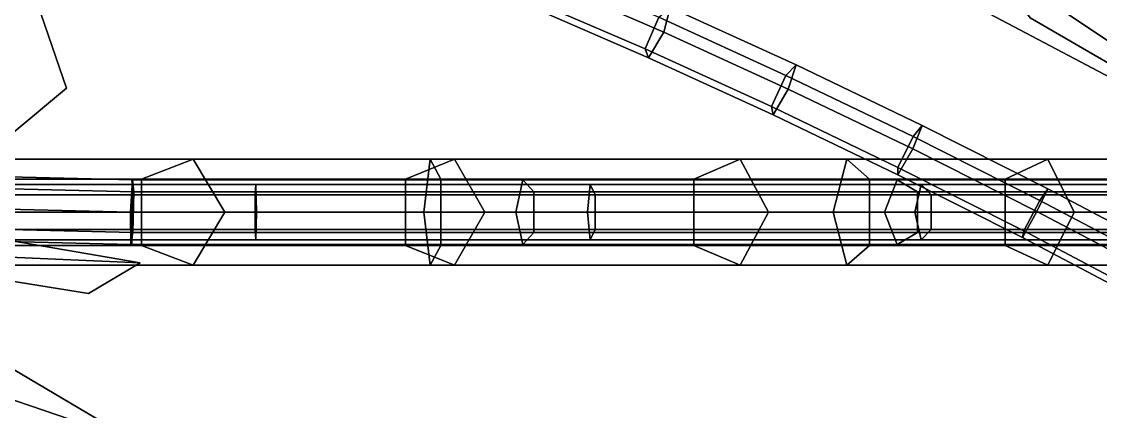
# Model space of a CAD drawing. Header units: metres. Extents: x -349 to 464, y -383 to 362.
# Drawn here: x 35.11 to 78.81, y -8.06 to 7.71 of the extents above; entities that cross this region are included whole.
import ezdxf

# ---------------------------------------------------------------- set-up
doc = ezdxf.new("R2010")
doc.units = ezdxf.units.M

msp = doc.modelspace()

# ---------------------------------------------------------------- linework, layer by layer
at = {"layer": 'Breeder_Intrnd', "color": 3}
for points in [[(32.4955, 2.1427, 101.5001), (42.06171, 2.1427, 115.8134), (39.966, 1.3443, 117.2137), (30.3025, 1.3443, 102.7424)], [(33.8431, 0, 100.7367), (43.3494, 0, 114.9529), (42.06171, 2.1427, 115.8134), (32.4955, 2.1427, 101.5001)], [(52.09729, 1.3443, 369.8494), (34.4803, 1.3443, 369.4518), (34.5422, 2.1427, 366.932), (51.6663, 2.1427, 367.366)], [(51.6663, 2.1427, 367.366), (34.5422, 2.1427, 366.932), (34.5802, 0, 365.3837), (51.4016, 0, 365.84)], [(42.06171, 2.1427, 115.8134), (52.6548, 2.1427, 129.3841), (50.6678, 1.3443, 130.9348), (39.966, 1.3443, 117.2137)], [(43.3494, 0, 114.9529), (53.8758, 0, 128.4312), (52.6548, 2.1427, 129.3841), (42.06171, 2.1427, 115.8134)], [(52.6548, 2.1427, 129.3841), (64.2176, 2.1427, 142.1388), (62.35, 1.3443, 143.8315), (50.6678, 1.3443, 130.9348)], [(68.5461, 2.1427, 364.4509), (51.6663, 2.1427, 367.366), (51.4016, 0, 365.84), (67.9887, 0, 363.0059)], [(69.4532, 1.3443, 366.8025), (52.09729, 1.3443, 369.8494), (51.6663, 2.1427, 367.366), (68.5461, 2.1427, 364.4509)], [(53.8758, 0, 128.4312), (65.3652, 0, 141.0987), (64.2176, 2.1427, 142.1388), (52.6548, 2.1427, 129.3841)], [(64.2176, 2.1427, 142.1388), (76.6873, 2.1427, 154.0083), (74.9493, 1.3443, 155.8338), (62.35, 1.3443, 143.8315)], [(65.3652, 0, 141.0987), (77.7553, 0, 152.8866), (76.6873, 2.1427, 154.0083), (64.2176, 2.1427, 142.1388)], [(84.5329, 2.1427, 358.2987), (68.5461, 2.1427, 364.4509), (67.9887, 0, 363.0059), (83.7043, 0, 356.9902)], [(85.8813, 1.3443, 360.4282), (69.4532, 1.3443, 366.8025), (68.5461, 2.1427, 364.4509), (84.5329, 2.1427, 358.2987)], [(76.6873, 2.1427, 154.0083), (89.9964, 2.1427, 164.9284), (88.3975, 1.3443, 166.8767), (74.9493, 1.3443, 155.8338)], [(77.7553, 0, 152.8866), (90.979, 0, 163.7311), (89.9964, 2.1427, 164.9284), (76.6873, 2.1427, 154.0083)], [(30.3025, 1.3443, 102.7424), (39.966, 1.3443, 117.2137), (39.966, -1.3443, 117.2137), (30.3025, -1.3443, 102.7424)], [(52.09729, -1.3443, 369.8494), (34.4803, -1.3443, 369.4518), (34.4803, 1.3443, 369.4518), (52.09729, 1.3443, 369.8494)], [(39.966, 1.3443, 117.2137), (50.6678, 1.3443, 130.9348), (50.6678, -1.3443, 130.9348), (39.966, -1.3443, 117.2137)], [(50.6678, 1.3443, 130.9348), (62.35, 1.3443, 143.8315), (62.35, -1.3443, 143.8315), (50.6678, -1.3443, 130.9348)], [(69.4532, -1.3443, 366.8025), (52.09729, -1.3443, 369.8494), (52.09729, 1.3443, 369.8494), (69.4532, 1.3443, 366.8025)], [(62.35, 1.3443, 143.8315), (74.9493, 1.3443, 155.8338), (74.9493, -1.3443, 155.8338), (62.35, -1.3443, 143.8315)], [(85.8813, -1.3443, 360.4282), (69.4532, -1.3443, 366.8025), (69.4532, 1.3443, 366.8025), (85.8813, 1.3443, 360.4282)], [(74.9493, 1.3443, 155.8338), (88.3975, 1.3443, 166.8767), (88.3975, -1.3443, 166.8767), (74.9493, -1.3443, 155.8338)], [(32.4955, -2.1427, 101.5001), (42.06171, -2.1427, 115.8134), (43.3494, 0, 114.9529), (33.8431, 0, 100.7367)], [(51.4016, 0, 365.84), (34.5802, 0, 365.3837), (34.5422, -2.1427, 366.932), (51.6663, -2.1427, 367.366)], [(42.06171, -2.1427, 115.8134), (52.6548, -2.1427, 129.3841), (53.8758, 0, 128.4312), (43.3494, 0, 114.9529)], [(67.9887, 0, 363.0059), (51.4016, 0, 365.84), (51.6663, -2.1427, 367.366), (68.5461, -2.1427, 364.4509)], [(52.6548, -2.1427, 129.3841), (64.2176, -2.1427, 142.1388), (65.3652, 0, 141.0987), (53.8758, 0, 128.4312)], [(64.2176, -2.1427, 142.1388), (76.6873, -2.1427, 154.0083), (77.7553, 0, 152.8866), (65.3652, 0, 141.0987)], [(83.7043, 0, 356.9902), (67.9887, 0, 363.0059), (68.5461, -2.1427, 364.4509), (84.5329, -2.1427, 358.2987)], [(76.6873, -2.1427, 154.0083), (89.9964, -2.1427, 164.9284), (90.979, 0, 163.7311), (77.7553, 0, 152.8866)], [(30.3025, -1.3443, 102.7424), (39.966, -1.3443, 117.2137), (42.06171, -2.1427, 115.8134), (32.4955, -2.1427, 101.5001)], [(51.6663, -2.1427, 367.366), (34.5422, -2.1427, 366.932), (34.4803, -1.3443, 369.4518), (52.09729, -1.3443, 369.8494)], [(39.966, -1.3443, 117.2137), (50.6678, -1.3443, 130.9348), (52.6548, -2.1427, 129.3841), (42.06171, -2.1427, 115.8134)], [(50.6678, -1.3443, 130.9348), (62.35, -1.3443, 143.8315), (64.2176, -2.1427, 142.1388), (52.6548, -2.1427, 129.3841)], [(68.5461, -2.1427, 364.4509), (51.6663, -2.1427, 367.366), (52.09729, -1.3443, 369.8494), (69.4532, -1.3443, 366.8025)], [(62.35, -1.3443, 143.8315), (74.9493, -1.3443, 155.8338), (76.6873, -2.1427, 154.0083), (64.2176, -2.1427, 142.1388)], [(84.5329, -2.1427, 358.2987), (68.5461, -2.1427, 364.4509), (69.4532, -1.3443, 366.8025), (85.8813, -1.3443, 360.4282)], [(74.9493, -1.3443, 155.8338), (88.3975, -1.3443, 166.8767), (89.9964, -2.1427, 164.9284), (76.6873, -2.1427, 154.0083)]]:
    msp.add_3dface(points, dxfattribs=at)
at = {"layer": 'Breeder_Leaf', "color": 3}
for points in [[(37.275, 14.0624, 528.3249), (29.9579, 6.1697, 521.5759), (27.2334, 10.8969, 517.8845)], [(37.275, 14.0624, 528.3249), (27.2334, 10.8969, 517.8845), (29.9579, 6.1697, 521.5759)], [(30.05693, 1.4246, 525.4893), (29.9579, 6.1697, 521.5759), (37.275, 14.0624, 528.3249)], [(30.05693, 1.4246, 525.4893), (37.275, 14.0624, 528.3249), (29.9579, 6.1697, 521.5759)]]:
    msp.add_3dface(points, dxfattribs=at)
at = {"layer": 'Breeder_Mrstm', "color": 3}
for points in [[(30.405, -0.4145, 90.116), (36.9351, 5.01948, 96.4151), (34.8828, 11.00012, 102.4863)], [(30.405, -0.4145, 90.116), (34.8828, 11.00012, 102.4863), (36.9351, 5.01948, 96.4151)], [(26.4916, -1.4654, 78.1217), (39.9217, -2.0476, 90.7287), (30.405, -0.4145, 90.116)], [(26.4916, -1.4654, 78.1217), (30.405, -0.4145, 90.116), (39.9217, -2.0476, 90.7287)], [(22.6172, -3.4479, 67.4899), (39.747, -9.2928, 81.3173), (26.4916, -1.4654, 78.1217)], [(22.6172, -3.4479, 67.4899), (26.4916, -1.4654, 78.1217), (39.747, -9.2928, 81.3173)], [(26.4916, -1.4654, 78.1217), (37.8221, -3.2905, 86.3224), (39.9217, -2.0476, 90.7287)], [(26.4916, -1.4654, 78.1217), (39.9217, -2.0476, 90.7287), (37.8221, -3.2905, 86.3224)], [(22.6172, -3.4479, 67.4899), (31.9833, -8.8177, 72.6305), (39.747, -9.2928, 81.3173)], [(22.6172, -3.4479, 67.4899), (39.747, -9.2928, 81.3173), (31.9833, -8.8177, 72.6305)]]:
    msp.add_3dface(points, dxfattribs=at)
at = {"layer": 'Breeder_Petiole', "color": 3}
for points in [[(61.3851, 8.2916, 536.9893), (56.3, 10.4932, 535.5498), (56.1046, 9.4586, 534.6584), (61.1297, 7.283, 536.0833)], [(60.3713, 6.6088, 538.0759), (55.2684, 8.8176, 536.6308), (55.7887, 10.1127, 536.7733), (60.9224, 7.8902, 538.2255)], [(61.1297, 7.283, 536.0833), (56.1046, 9.4586, 534.6584), (55.4707, 8.429, 535.3226), (60.5067, 6.249, 536.751)], [(60.5067, 6.249, 536.751), (55.4707, 8.429, 535.3226), (55.2684, 8.8176, 536.6308), (60.3713, 6.6088, 538.0759)], [(65.4906, 4.2723, 539.2333), (60.3713, 6.6088, 538.0759), (60.9224, 7.8902, 538.2255), (66.07266, 5.5393, 539.3881)], [(66.07266, 5.5393, 539.3881), (60.9224, 7.8902, 538.2255), (61.3851, 8.2916, 536.9893), (66.4867, 5.9626, 538.142)], [(66.4867, 5.9626, 538.142), (61.3851, 8.2916, 536.9893), (61.1297, 7.283, 536.0833), (66.1711, 4.9817, 537.2248)], [(66.1711, 4.9817, 537.2248), (61.1297, 7.283, 536.0833), (60.5067, 6.249, 536.751), (65.559, 3.943, 537.8954)], [(65.559, 3.943, 537.8954), (60.5067, 6.249, 536.751), (60.3713, 6.6088, 538.0759), (65.4906, 4.2723, 539.2333)], [(71.2237, 3.06702, 540.2578), (66.07266, 5.5393, 539.3881), (66.4867, 5.9626, 538.142), (71.5891, 3.5134, 539.0046)], [(71.5891, 3.5134, 539.0046), (66.4867, 5.9626, 538.142), (66.1711, 4.9817, 537.2248), (71.2135, 2.5613, 538.0796)], [(70.611, 1.8149, 540.0996), (65.4906, 4.2723, 539.2333), (66.07266, 5.5393, 539.3881), (71.2237, 3.06702, 540.2578)], [(71.2135, 2.5613, 538.0796), (66.1711, 4.9817, 537.2248), (65.559, 3.943, 537.8954), (70.6124, 1.5176, 538.7524)], [(70.6124, 1.5176, 538.7524), (65.559, 3.943, 537.8954), (65.4906, 4.2723, 539.2333), (70.611, 1.8149, 540.0996)], [(76.6771, 0.9509, 539.5745), (71.5891, 3.5134, 539.0046), (71.2135, 2.5613, 538.0796), (76.2416, 0.02907, 538.6451)], [(76.3602, 0.4804, 540.8321), (71.2237, 3.06702, 540.2578), (71.5891, 3.5134, 539.0046), (76.6771, 0.9509, 539.5745)], [(75.7168, -0.7559, 540.6722), (70.611, 1.8149, 540.0996), (71.2237, 3.06702, 540.2578), (76.3602, 0.4804, 540.8321)], [(76.2416, 0.02907, 538.6451), (71.2135, 2.5613, 538.0796), (70.6124, 1.5176, 538.7524), (75.6516, -1.01979, 539.3196)], [(75.6516, -1.01979, 539.3196), (70.6124, 1.5176, 538.7524), (70.611, 1.8149, 540.0996), (75.7168, -0.7559, 540.6722)], [(39.6005, 1.3105, 264.2913), (32.9102, 1.4749, 264.62), (32.8316, 0.1652, 263.6746), (39.5219, 0.00083, 263.3459)], [(39.6642, 0.8213, 265.8314), (32.9739, 0.9857, 266.1601), (32.9102, 1.4749, 264.62), (39.6005, 1.3105, 264.2913)], [(44.574, 0.7014, 363.6685), (31.06487, 0.7014, 360.9956), (31.3214, 1.118, 359.7057), (44.6063, 1.118, 362.3538)], [(44.6063, 1.118, 362.3538), (31.3214, 1.118, 359.7057), (31.4791, 0, 358.9131), (44.6261, 0, 361.5459)], [(39.6238, -0.8226, 265.8324), (32.9335, -0.6582, 266.1611), (32.9739, 0.9857, 266.1601), (39.6642, 0.8213, 265.8314)], [(55.4125, 1.3106, 263.9187), (39.579, 1.3106, 264.2917), (39.5557, 0, 263.3446), (55.1375, 0, 263.0121)], [(55.86, 0.8222, 265.394), (39.6168, 0.8222, 265.8329), (39.579, 1.3106, 264.2917), (55.4125, 1.3106, 263.9187)], [(58.3413, 0.7014, 363.9926), (44.574, 0.7014, 363.6685), (44.6063, 1.118, 362.3538), (58.1483, 1.118, 362.6917)], [(58.1483, 1.118, 362.6917), (44.6063, 1.118, 362.3538), (44.6261, 0, 361.5459), (58.02977, 0, 361.8923)], [(70.5729, 1.3106, 259.3362), (55.4125, 1.3106, 263.9187), (55.1375, 0, 263.0121), (70.06612, 0, 258.5358)], [(71.3977, 0.8222, 260.6387), (55.86, 0.8222, 265.394), (55.4125, 1.3106, 263.9187), (70.5729, 1.3106, 259.3362)], [(71.5487, 1.118, 360.7094), (58.1483, 1.118, 362.6917), (58.02977, 0, 361.8923), (71.2952, 0, 359.942)], [(71.9613, 0.7014, 361.9582), (58.3413, 0.7014, 363.9926), (58.1483, 1.118, 362.6917), (71.5487, 1.118, 360.7094)], [(83.962, 1.3106, 250.8762), (70.5729, 1.3106, 259.3362), (70.06612, 0, 258.5358), (83.26, 0, 250.24)], [(85.1043, 0.8222, 251.9116), (71.3977, 0.8222, 260.6387), (70.5729, 1.3106, 259.3362), (83.962, 1.3106, 250.8762)], [(84.413, 1.118, 356.4654), (71.5487, 1.118, 360.7094), (71.2952, 0, 359.942), (84.03205, 0, 355.7526)], [(85.03297, 0.7014, 357.6252), (71.9613, 0.7014, 361.9582), (71.5487, 1.118, 360.7094), (84.413, 1.118, 356.4654)], [(81.7351, -1.717, 539.8501), (76.6771, 0.9509, 539.5745), (76.2416, 0.02907, 538.6451), (81.2404, -2.6076, 538.9198)], [(81.4664, -2.2127, 541.1092), (76.3602, 0.4804, 540.8321), (76.6771, 0.9509, 539.5745), (81.7351, -1.717, 539.8501)], [(44.574, -0.7014, 363.6685), (31.06487, -0.7014, 360.9956), (31.06487, 0.7014, 360.9956), (44.574, 0.7014, 363.6685)], [(55.86, -0.8222, 265.394), (39.6168, -0.8222, 265.8329), (39.6168, 0.8222, 265.8329), (55.86, 0.8222, 265.394)], [(58.3413, -0.7014, 363.9926), (44.574, -0.7014, 363.6685), (44.574, 0.7014, 363.6685), (58.3413, 0.7014, 363.9926)], [(71.3977, -0.8222, 260.6387), (55.86, -0.8222, 265.394), (55.86, 0.8222, 265.394), (71.3977, 0.8222, 260.6387)], [(71.9613, -0.7014, 361.9582), (58.3413, -0.7014, 363.9926), (58.3413, 0.7014, 363.9926), (71.9613, 0.7014, 361.9582)], [(85.1043, -0.8222, 251.9116), (71.3977, -0.8222, 260.6387), (71.3977, 0.8222, 260.6387), (85.1043, 0.8222, 251.9116)], [(85.03297, -0.7014, 357.6252), (71.9613, -0.7014, 361.9582), (71.9613, 0.7014, 361.9582), (85.03297, 0.7014, 357.6252)], [(80.7926, -3.4328, 540.9493), (75.7168, -0.7559, 540.6722), (76.3602, 0.4804, 540.8321), (81.4664, -2.2127, 541.1092)], [(39.5219, 0.00083, 263.3459), (32.8316, 0.1652, 263.6746), (32.8459, -1.1456, 264.6216), (39.5362, -1.31, 264.2928)], [(81.2404, -2.6076, 538.9198), (76.2416, 0.02907, 538.6451), (75.6516, -1.01979, 539.3196), (80.6612, -3.6619, 539.5953)], [(44.6261, 0, 361.5459), (31.4791, 0, 358.9131), (31.3214, -1.118, 359.7057), (44.6063, -1.118, 362.3538)], [(55.1375, 0, 263.0121), (39.5557, 0, 263.3446), (39.579, -1.3106, 264.2917), (55.4125, -1.3106, 263.9187)], [(58.02977, 0, 361.8923), (44.6261, 0, 361.5459), (44.6063, -1.118, 362.3538), (58.1483, -1.118, 362.6917)], [(70.06612, 0, 258.5358), (55.1375, 0, 263.0121), (55.4125, -1.3106, 263.9187), (70.5729, -1.3106, 259.3362)], [(71.2952, 0, 359.942), (58.02977, 0, 361.8923), (58.1483, -1.118, 362.6917), (71.5487, -1.118, 360.7094)], [(83.26, 0, 250.24), (70.06612, 0, 258.5358), (70.5729, -1.3106, 259.3362), (83.962, -1.3106, 250.8762)], [(84.03205, 0, 355.7526), (71.2952, 0, 359.942), (71.5487, -1.118, 360.7094), (84.413, -1.118, 356.4654)], [(44.6063, -1.118, 362.3538), (31.3214, -1.118, 359.7057), (31.06487, -0.7014, 360.9956), (44.574, -0.7014, 363.6685)], [(39.5362, -1.31, 264.2928), (32.8459, -1.1456, 264.6216), (32.9335, -0.6582, 266.1611), (39.6238, -0.8226, 265.8324)], [(55.4125, -1.3106, 263.9187), (39.579, -1.3106, 264.2917), (39.6168, -0.8222, 265.8329), (55.86, -0.8222, 265.394)], [(58.1483, -1.118, 362.6917), (44.6063, -1.118, 362.3538), (44.574, -0.7014, 363.6685), (58.3413, -0.7014, 363.9926)], [(70.5729, -1.3106, 259.3362), (55.4125, -1.3106, 263.9187), (55.86, -0.8222, 265.394), (71.3977, -0.8222, 260.6387)], [(71.5487, -1.118, 360.7094), (58.1483, -1.118, 362.6917), (58.3413, -0.7014, 363.9926), (71.9613, -0.7014, 361.9582)], [(83.962, -1.3106, 250.8762), (70.5729, -1.3106, 259.3362), (71.3977, -0.8222, 260.6387), (85.1043, -0.8222, 251.9116)], [(84.413, -1.118, 356.4654), (71.5487, -1.118, 360.7094), (71.9613, -0.7014, 361.9582), (85.03297, -0.7014, 357.6252)], [(80.6612, -3.6619, 539.5953), (75.6516, -1.01979, 539.3196), (75.7168, -0.7559, 540.6722), (80.7926, -3.4328, 540.9493)]]:
    msp.add_3dface(points, dxfattribs=at)
at = {"layer": 'Breeder_Stipule', "color": 3}
for points in [[(89.5473, 0, 165.4756), (75.3016, 11.1835, 172.8241), (72.08441, 14.587, 163.8358)], [(89.5473, 0, 165.4756), (72.08441, 14.587, 163.8358), (75.3016, 11.1835, 172.8241)], [(78.6486, 11.8289, 181.6533), (75.3016, 11.1835, 172.8241), (89.5473, 0, 165.4756)], [(78.6486, 11.8289, 181.6533), (89.5473, 0, 165.4756), (75.3016, 11.1835, 172.8241)], [(69.4013, 10.6285, 164.2115), (74.3006, 10.151, 172.2951), (89.5473, 0, 165.4756)], [(69.4013, 10.6285, 164.2115), (89.5473, 0, 165.4756), (74.3006, 10.151, 172.2951)], [(89.5473, 0, 165.4756), (74.3006, 10.151, 172.2951), (75.9656, 7.8704, 182.0291)], [(89.5473, 0, 165.4756), (75.9656, 7.8704, 182.0291), (74.3006, 10.151, 172.2951)]]:
    msp.add_3dface(points, dxfattribs=at)

doc.saveas('drawing.dxf')
